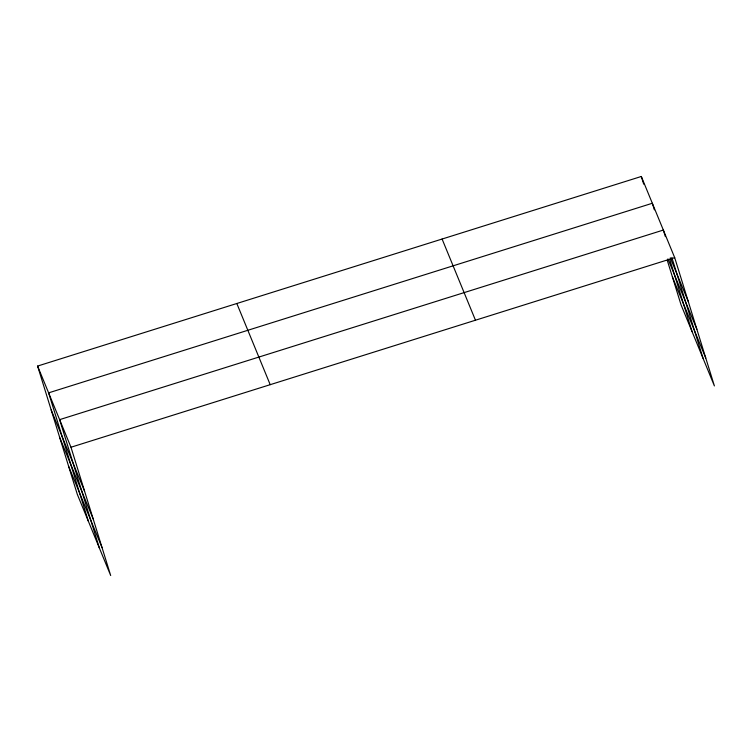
<?xml version="1.0" encoding="UTF-8"?>
<svg xmlns="http://www.w3.org/2000/svg" width="752" height="752" viewBox="0 0 752 752"><rect width="100%" height="100%" fill="white"/><g stroke="black" fill="none" stroke-linecap="round" stroke-linejoin="round"><path stroke-width="1.13" d="M37.6 366.064L70.979 447.243L110.685 575.524L77.306 494.346L37.6 366.064L641.315 176.476L674.694 257.654L714.4 385.936L681.021 304.757L667.268 260.314M70.979 447.243L674.694 257.654M670.295 257.804L688.259 301.477M667.917 258.885L696.888 329.348M672.391 276.886L705.771 358.065M442.091 239.042L475.461 320.22M236.824 303.498L270.203 384.676M51.164 409.887L84.544 491.065M59.793 437.758L93.173 518.936M68.686 466.475L102.056 547.653M665.379 236.626L663.339 230.056L59.624 419.644L99.339 547.926M671.818 257.438L703.054 358.337M654.362 209.836L652.332 203.266L48.617 392.854L88.322 521.136M669.694 259.346L692.037 331.547M641.315 176.476L643.684 184.146"/></g></svg>
